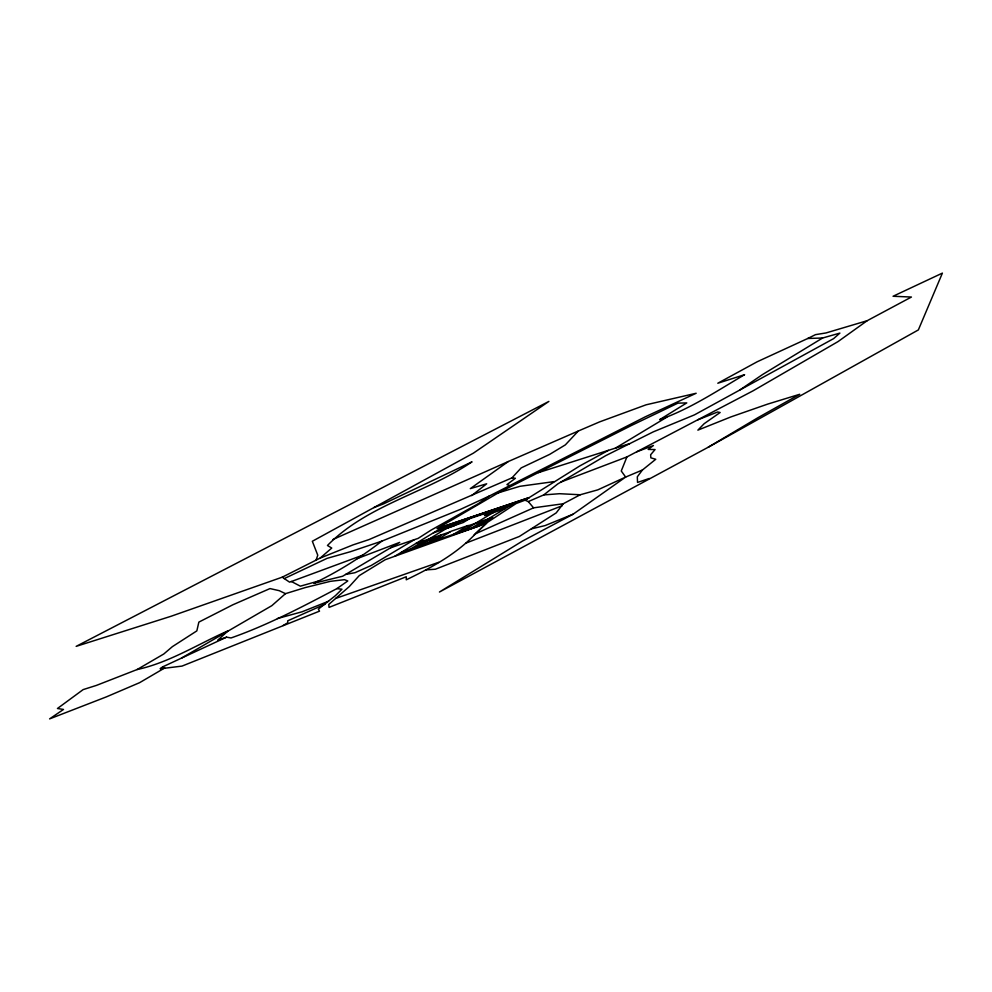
<?xml version="1.0" encoding="UTF-8"?>
<svg xmlns="http://www.w3.org/2000/svg" width="992" height="992" viewBox="0 0 992 992"><rect width="100%" height="100%" fill="white"/><g stroke="black" fill="none" stroke-linecap="round" stroke-linejoin="round"><path stroke-width="1.49" d="M316.076 560.145L317.762 555.21L312.331 541.272L473.395 453.146L548.886 401.413L76.161 646.362L171.232 616.206L282.286 577.158L320.118 558.099L353.102 544.856L368.925 539.623L511.934 477.884L521.197 467.902L549.704 454.361L565.328 444.887L578.348 430.999L599.639 421.873L646.139 404.798L696.173 393.266L645.197 416.851L489.093 496.136L460.722 509.243L381.746 541.173L350.288 551.75L327.05 558.372L284.258 578.584L282.286 577.158M473.742 535.42L486.241 523.404L385.243 559.699L359.228 575.633L349.345 586.52L328.774 604.426L329.059 607.389L406.286 576.736L406.261 579.799C430.974 567.883 456.469 554.131 475.503 533.746L533.56 507.842L563.208 503.762L580.221 494.76L597.792 489.862L625.667 477.065L573.165 514.166L522.35 541.148L439.444 592.026L708.164 447.268L918.356 329.927L942.4 273.11L893.06 296.261L911.425 297.042L867.169 320.714L838.029 341.595L753.089 390.811L626.919 456.928L621.252 470.989L625.667 477.065L642.432 469.997L655.737 459.284L650.851 457.833L650.64 454.745L655.067 449.55L648.185 449.426L653.43 445.52L636.752 451.794M425.642 569.916L435.376 569.222L519.3 536.486L556.227 512.876L563.208 503.762M642.432 469.997L637.31 476.805L637.534 482.434L649.326 478.454M373.885 507.594L383.495 503.886L472.031 461.826C426.089 493.049 367.201 504.891 327.459 545.488L331.75 548.055L320.118 558.099M475.503 533.746L486.985 522.66M336.883 588.616L347.808 580.952L344.509 579.675L330.423 581.324L305.189 587.599L285.473 593.662L271.833 605.666L181.437 658.142L163.06 666.686L160.357 668.769L181.995 666.103L319.523 611.146L318.345 609.162L335.457 595.622L341.955 589.223L336.883 588.616C302.473 606.732 267.79 625.059 231.037 637.955L226.56 637.162L217.62 640.299L228.148 630.788C198.09 643.969 169.483 662.544 137.094 669.55L96.41 685.41L83.154 689.601L57.462 708.499L63.488 709.454L49.6 718.89L106.404 696.868L139.612 682.67L164.722 667.963L160.357 668.769L163.06 666.686M471.659 495.603L486.675 483.798L470.307 488.622L508.264 461.54L578.348 430.999M608.431 450.343L579.886 465.88L525.028 500.191L528.277 501.58L543.74 494.921L557.777 483.922L605.678 455.675L653.207 431.892L694.462 414.867L833.615 338.632L839.889 333.101L822.616 337.999L807.773 338.483L757.206 361.758L717.811 383.234L744.608 374.678C717.104 390.86 689.924 409.064 659.655 419.666L686.774 402.901L677.908 403.149L631.396 425.494L498.505 492.751L437.001 528.624L528.984 497.649L525.028 500.191L516.162 503.514L485.348 523.739M381.746 541.173C360.753 557.541 337.925 571.814 313.894 583.284L342.587 576.253L399.714 542.388L357.083 558.645M740.094 389.819L762.488 374.579L822.616 337.999M489.093 496.136L478.69 503.428L430.912 530.212L418.14 538.383L390.662 547.758M708.164 447.268L757.925 417.706L799.738 394.283L767.647 404.116L730.794 416.962L697.872 430.144L704.171 423.683L720.13 412.498L717.662 411.99L697.822 419.827M414.358 539.673L371.12 565.539L354.962 572.706L345.625 574.442M394.841 556.239L444.627 526.058L528.984 497.649M409.907 549.394L424.452 540.578M418.426 546.518L432.983 537.689M426.944 543.628L441.502 534.812M431.433 541.806L439.915 536.66L424.216 541.967M469.514 518.704L463.19 522.548L447.491 527.856M458.713 532.58L470.53 526.306M496.645 509.578L490.47 513.323L493.818 512.194M461.044 532.096L499.968 508.462L453.902 523.962M469.576 529.22L484.121 520.391M538.396 472.638L615.486 448.099L666.847 417.161M283.104 625.518L287.68 622.827L287.742 620.806L324.942 604.227M137.094 669.55L163.779 654.001L172.36 646.66L196.838 630.887L198.859 622.108L232.847 604.785L269.998 588.578L279.273 590.686L285.473 593.662M807.773 338.483L815.474 334.651L825.976 332.952L867.169 320.714M181.437 658.142L226.573 637.162M508.264 461.54L332.977 539.474M573.165 514.166L545.067 525.586L531.427 528.86M328.588 601.226L302.052 611.791L277.425 618.549M466.029 543.083L562.129 505.771M560.988 482.013L626.919 456.928M362.601 555.222L289.602 582.168L284.258 578.584M335.643 598.449L438.749 562.303M439.208 529.344L459.668 522.424L453.852 525.946L433.392 532.865M510.818 505.126L490.358 512.046L484.53 515.567L504.99 508.648M415.933 543.455L450.021 531.923M467.071 526.157L492.652 517.514L478.094 526.33L452.526 534.986L468.236 525.45L451.186 531.216L435.476 540.752L401.376 552.284M615.486 448.099L629.684 443.66M498.505 492.751L519.92 486.303L554.044 481.616M318.568 581.027L300.353 586.173L291.4 581.51M543.74 494.921L559.538 493.706L580.221 494.76M511.934 477.884L515.381 478.28L506.937 484.604L509.913 485.621M528.277 501.58L533.56 507.842M455.973 522.71L415.735 547.113L474.412 527.273L514.637 502.87L455.973 522.71"/></g></svg>
